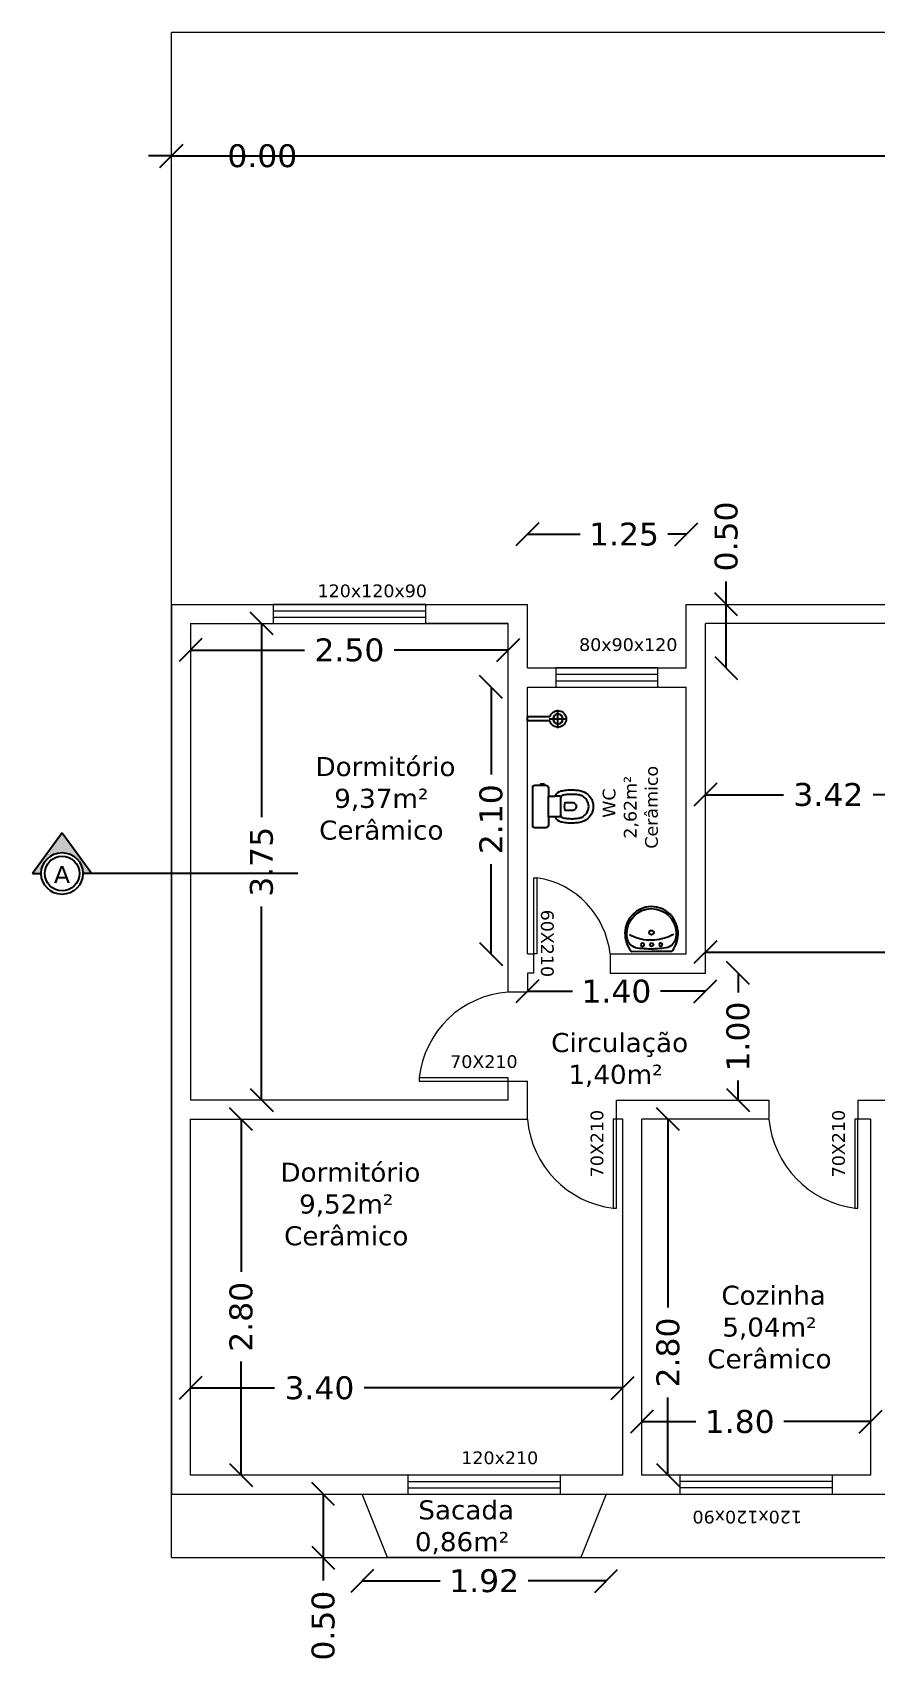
# Model space of a CAD drawing. Header units: millimetres. Extents: x 634 to 830, y -342 to -254.
# Drawn here: x 633.58 to 640.2, y -308.67 to -295.87 of the extents above; entities that cross this region are included whole.
import ezdxf
from ezdxf.enums import TextEntityAlignment as Align

# ---------------------------------------------------------------- set-up
doc = ezdxf.new("R2010")
doc.units = ezdxf.units.MM
doc.linetypes.add('HENRIQUE TRAÇO', pattern=[19.05, 12.7, -6.35])
for name, color, linetype in [('.PENA 03', 2, 'Continuous'), ('Auxiliar', 1, 'Continuous'), ('Camada1', 6, 'Continuous'), ('Camada2', 1, 'Continuous'), ('Camada3', 2, 'Continuous'), ('Camada4', 2, 'Continuous'), ('EQUIP', 7, 'Continuous'), ('EQUIP_I', 13, 'Continuous'), ('ESQUADRIA', 2, 'Continuous'), ('PAREDE', 6, 'Continuous'), ('SIMBOLOS', 2, 'Continuous')]:
    doc.layers.add(name, color=color, linetype=linetype)
doc.styles.add('HEN 70', font='verdana.ttf', dxfattribs={"height": 0.126})
doc.styles.add('REGUA60', font='romansx2.shx', dxfattribs={"width": 1.4})
doc.styles.get("Standard").update_dxf_attribs({"font": 'verdana.ttf'})
doc.dimstyles.get("Standard").update_dxf_attribs({"dimtxt": 0.18, "dimasz": 0.18, "dimexe": 0.18, "dimexo": 0.0625, "dimgap": 0.09, "dimtad": 0, "dimzin": 0, "dimdsep": 46, "dimtxsty": 'Standard', "dimblk": 'OBLIQUE', "dimcen": 0.09, "dimse1": 1, "dimse2": 1, "dimadec": 0, "dimazin": 0, "dimtfac": 1, "dimtofl": 0, "dimtmove": 0, "dimatfit": 3, "dimldrblk": 'OBLIQUE', "dimfxl": 0, "dimtolj": 1, "dimtzin": 0, "dimarcsym": 0})

# ---------------------------------------------------------------- blocks, each defined once
blk = doc.blocks.new('_Oblique')
at = {"color": 0, "linetype": 'ByBlock', "lineweight": -2}
blk.add_line((-0.5, -0.5), (0.5, 0.5), dxfattribs=at)
blk = doc.blocks.new('*D319')
at = {"layer": 'Camada3', "color": 0, "lineweight": -2, "transparency": 16777216}
for p, q in [((634.821, -300.732), (635.718, -300.732)), ((637.321, -300.732), (636.424, -300.732))]:
    blk.add_line(p, q, dxfattribs=at)
at = {"layer": 'Defpoints', "color": 0, "lineweight": 0, "transparency": 16777216}
for p in [(634.821, -300.523), (637.321, -300.523), (637.321, -300.732)]:
    blk.add_point(p, dxfattribs=at)
at = {"layer": 'Camada3', "color": 0, "lineweight": -2, "transparency": 16777216, "xscale": 0.18, "yscale": 0.18, "zscale": 0.18, "rotation": 180}
blk.add_blockref('_Oblique', (634.821, -300.732), dxfattribs=at)
at = {"layer": 'Camada3', "color": 0, "lineweight": -2, "transparency": 16777216, "xscale": 0.18, "yscale": 0.18, "zscale": 0.18}
blk.add_blockref('_Oblique', (637.321, -300.732), dxfattribs=at)
at = {"layer": 'Camada3', "color": 0, "lineweight": 0, "transparency": 16777216, "insert": (636.071, -300.732), "char_height": 0.18, "attachment_point": 5}
blk.add_mtext('\\A1;2.50', dxfattribs=at)
blk = doc.blocks.new('*D320')
at = {"layer": 'Camada3', "color": 0, "lineweight": -2, "transparency": 16777216}
for p, q in [((635.38, -300.523), (635.38, -302.046)), ((635.38, -304.273), (635.38, -302.75))]:
    blk.add_line(p, q, dxfattribs=at)
at = {"layer": 'Defpoints', "color": 0, "lineweight": 0, "transparency": 16777216}
for p in [(634.821, -300.523), (635.38, -300.523), (634.821, -304.273)]:
    blk.add_point(p, dxfattribs=at)
at = {"layer": 'Camada3', "color": 0, "lineweight": -2, "transparency": 16777216, "xscale": 0.18, "yscale": 0.18, "zscale": 0.18}
for p, rotation in [((635.38, -300.523), 90), ((635.38, -304.273), 270)]:
    blk.add_blockref('_Oblique', p, dxfattribs=dict(at, rotation=rotation))
at = {"layer": 'Camada3', "color": 0, "lineweight": 0, "transparency": 16777216, "insert": (635.38, -302.398), "char_height": 0.18, "attachment_point": 5, "rotation": 90}
blk.add_mtext('\\A1;3.75', dxfattribs=at)
blk = doc.blocks.new('*D321')
at = {"layer": 'Camada3', "color": 0, "lineweight": -2, "transparency": 16777216}
for p, q in [((635.219, -304.423), (635.219, -305.625)), ((635.219, -307.223), (635.219, -306.331))]:
    blk.add_line(p, q, dxfattribs=at)
at = {"layer": 'Defpoints', "color": 0, "lineweight": 0, "transparency": 16777216}
for p in [(634.821, -304.423), (634.821, -307.223), (635.219, -307.223)]:
    blk.add_point(p, dxfattribs=at)
at = {"layer": 'Camada3', "color": 0, "lineweight": -2, "transparency": 16777216, "xscale": 0.18, "yscale": 0.18, "zscale": 0.18}
for p, rotation in [((635.219, -304.423), 90), ((635.219, -307.223), 270)]:
    blk.add_blockref('_Oblique', p, dxfattribs=dict(at, rotation=rotation))
at = {"layer": 'Camada3', "color": 0, "lineweight": 0, "transparency": 16777216, "insert": (635.219, -305.978), "char_height": 0.18, "attachment_point": 5, "rotation": 90}
blk.add_mtext('\\A1;2.80', dxfattribs=at)
blk = doc.blocks.new('*D274')
at = {"layer": 'Camada3', "color": 0, "lineweight": -2, "transparency": 16777216}
for p, q in [((634.821, -306.538), (635.482, -306.538)), ((638.221, -306.538), (636.188, -306.538))]:
    blk.add_line(p, q, dxfattribs=at)
at = {"layer": 'Defpoints', "color": 0, "lineweight": 0, "transparency": 16777216}
for p in [(634.821, -306.538), (634.821, -307.223), (638.221, -307.223)]:
    blk.add_point(p, dxfattribs=at)
at = {"layer": 'Camada3', "color": 0, "lineweight": -2, "transparency": 16777216, "xscale": 0.18, "yscale": 0.18, "zscale": 0.18, "rotation": 180}
blk.add_blockref('_Oblique', (634.821, -306.538), dxfattribs=at)
at = {"layer": 'Camada3', "color": 0, "lineweight": -2, "transparency": 16777216, "xscale": 0.18, "yscale": 0.18, "zscale": 0.18}
blk.add_blockref('_Oblique', (638.221, -306.538), dxfattribs=at)
at = {"layer": 'Camada3', "color": 0, "lineweight": 0, "transparency": 16777216, "insert": (635.835, -306.538), "char_height": 0.18, "attachment_point": 5}
blk.add_mtext('\\A1;3.40', dxfattribs=at)
blk = doc.blocks.new('*D322')
at = {"layer": 'Camada3', "color": 0, "lineweight": -2, "transparency": 16777216}
for p, q in [((639.035, -300.373), (639.035, -300.193)), ((639.035, -300.873), (639.035, -300.373))]:
    blk.add_line(p, q, dxfattribs=at)
at = {"layer": 'Defpoints', "color": 0, "lineweight": 0, "transparency": 16777216}
for p in [(638.721, -300.373), (639.035, -300.373), (638.721, -300.873)]:
    blk.add_point(p, dxfattribs=at)
at = {"layer": 'Camada3', "color": 0, "lineweight": -2, "transparency": 16777216, "xscale": 0.18, "yscale": 0.18, "zscale": 0.18}
for p, rotation in [((639.035, -300.373), 90), ((639.035, -300.873), 270)]:
    blk.add_blockref('_Oblique', p, dxfattribs=dict(at, rotation=rotation))
at = {"layer": 'Camada3', "color": 0, "lineweight": 0, "transparency": 16777216, "insert": (639.035, -299.838), "char_height": 0.18, "attachment_point": 5, "rotation": 90}
blk.add_mtext('\\A1;0.50', dxfattribs=at)
blk = doc.blocks.new('*D323')
at = {"layer": 'Camada3', "color": 0, "lineweight": -2, "transparency": 16777216}
for p, q in [((637.471, -299.821), (637.886, -299.821)), ((638.721, -299.821), (638.577, -299.821))]:
    blk.add_line(p, q, dxfattribs=at)
at = {"layer": 'Defpoints', "color": 0, "lineweight": 0, "transparency": 16777216}
for p in [(638.721, -299.821), (637.471, -301.023), (638.721, -301.023)]:
    blk.add_point(p, dxfattribs=at)
at = {"layer": 'Camada3', "color": 0, "lineweight": -2, "transparency": 16777216, "xscale": 0.18, "yscale": 0.18, "zscale": 0.18, "rotation": 180}
blk.add_blockref('_Oblique', (637.471, -299.821), dxfattribs=at)
at = {"layer": 'Camada3', "color": 0, "lineweight": -2, "transparency": 16777216, "xscale": 0.18, "yscale": 0.18, "zscale": 0.18}
blk.add_blockref('_Oblique', (638.721, -299.821), dxfattribs=at)
at = {"layer": 'Camada3', "color": 0, "lineweight": 0, "transparency": 16777216, "insert": (638.231, -299.821), "char_height": 0.18, "attachment_point": 5}
blk.add_mtext('\\A1;1.25', dxfattribs=at)
blk = doc.blocks.new('*D324')
at = {"layer": 'Camada3', "color": 0, "lineweight": -2, "transparency": 16777216}
for p, q in [((637.185, -301.023), (637.185, -301.71)), ((637.185, -303.123), (637.185, -302.417))]:
    blk.add_line(p, q, dxfattribs=at)
at = {"layer": 'Defpoints', "color": 0, "lineweight": 0, "transparency": 16777216}
for p in [(638.721, -301.023), (637.185, -303.123), (638.721, -303.123)]:
    blk.add_point(p, dxfattribs=at)
at = {"layer": 'Camada3', "color": 0, "lineweight": -2, "transparency": 16777216, "xscale": 0.18, "yscale": 0.18, "zscale": 0.18}
for p, rotation in [((637.185, -301.023), 90), ((637.185, -303.123), 270)]:
    blk.add_blockref('_Oblique', p, dxfattribs=dict(at, rotation=rotation))
at = {"layer": 'Camada3', "color": 0, "lineweight": 0, "transparency": 16777216, "insert": (637.185, -302.063), "char_height": 0.18, "attachment_point": 5, "rotation": 90}
blk.add_mtext('\\A1;2.10', dxfattribs=at)
blk = doc.blocks.new('*D325')
at = {"layer": 'Camada3', "color": 0, "lineweight": -2, "transparency": 16777216}
for p, q in [((638.871, -301.87), (639.485, -301.87)), ((642.291, -301.87), (640.191, -301.87))]:
    blk.add_line(p, q, dxfattribs=at)
at = {"layer": 'Defpoints', "color": 0, "lineweight": 0, "transparency": 16777216}
for p in [(638.871, -300.523), (642.291, -300.523), (642.291, -301.87)]:
    blk.add_point(p, dxfattribs=at)
at = {"layer": 'Camada3', "color": 0, "lineweight": -2, "transparency": 16777216, "xscale": 0.18, "yscale": 0.18, "zscale": 0.18, "rotation": 180}
blk.add_blockref('_Oblique', (638.871, -301.87), dxfattribs=at)
at = {"layer": 'Camada3', "color": 0, "lineweight": -2, "transparency": 16777216, "xscale": 0.18, "yscale": 0.18, "zscale": 0.18}
blk.add_blockref('_Oblique', (642.291, -301.87), dxfattribs=at)
at = {"layer": 'Camada3', "color": 0, "lineweight": 0, "transparency": 16777216, "insert": (639.838, -301.87), "char_height": 0.18, "attachment_point": 5}
blk.add_mtext('\\A1;3.42', dxfattribs=at)
blk = doc.blocks.new('*D276')
at = {"layer": 'Camada3', "color": 0, "lineweight": -2, "transparency": 16777216}
for p, q in [((638.577, -304.423), (638.577, -305.906)), ((638.577, -307.223), (638.577, -306.612))]:
    blk.add_line(p, q, dxfattribs=at)
at = {"layer": 'Defpoints', "color": 0, "lineweight": 0, "transparency": 16777216}
for p in [(640.171, -304.423), (638.577, -307.223), (640.171, -307.223)]:
    blk.add_point(p, dxfattribs=at)
at = {"layer": 'Camada3', "color": 0, "lineweight": -2, "transparency": 16777216, "xscale": 0.18, "yscale": 0.18, "zscale": 0.18}
for p, rotation in [((638.577, -304.423), 90), ((638.577, -307.223), 270)]:
    blk.add_blockref('_Oblique', p, dxfattribs=dict(at, rotation=rotation))
at = {"layer": 'Camada3', "color": 0, "lineweight": 0, "transparency": 16777216, "insert": (638.577, -306.259), "char_height": 0.18, "attachment_point": 5, "rotation": 90}
blk.add_mtext('\\A1;2.80', dxfattribs=at)
blk = doc.blocks.new('*D277')
at = {"layer": 'Camada3', "color": 0, "lineweight": -2, "transparency": 16777216}
for p, q in [((638.371, -306.803), (638.795, -306.803)), ((640.171, -306.803), (639.487, -306.803))]:
    blk.add_line(p, q, dxfattribs=at)
at = {"layer": 'Defpoints', "color": 0, "lineweight": 0, "transparency": 16777216}
for p in [(640.171, -306.803), (638.371, -307.223), (640.171, -307.223)]:
    blk.add_point(p, dxfattribs=at)
at = {"layer": 'Camada3', "color": 0, "lineweight": -2, "transparency": 16777216, "xscale": 0.18, "yscale": 0.18, "zscale": 0.18, "rotation": 180}
blk.add_blockref('_Oblique', (638.371, -306.803), dxfattribs=at)
at = {"layer": 'Camada3', "color": 0, "lineweight": -2, "transparency": 16777216, "xscale": 0.18, "yscale": 0.18, "zscale": 0.18}
blk.add_blockref('_Oblique', (640.171, -306.803), dxfattribs=at)
at = {"layer": 'Camada3', "color": 0, "lineweight": 0, "transparency": 16777216, "insert": (639.141, -306.803), "char_height": 0.18, "attachment_point": 5}
blk.add_mtext('\\A1;1.80', dxfattribs=at)
blk = doc.blocks.new('SAL91CS2')
at = {"layer": 'EQUIP', "color": 0, "linetype": 'ByBlock'}
blk.add_lwpolyline([(0, -46.5, -0.404815), (-27.6, -19.6, -0.176085), (-21.5, -0.4, -0.232056), (-20.7, 0), (0, 0), (20.7, 0, -0.232056), (21.5, -0.4, -0.176085), (27.6, -19.6, -0.404715), (0, -46.5)], format="xyb", dxfattribs=at)
at = {"layer": 'EQUIP_I'}
for points in [[(0, -44.4, 0.404815), (25.6, -19.5, 0.074583), (25, -12.5, 0.158422), (21.3, -6.5, 0.150216), (15, -3.5, 0.021002), (6, -2.5, 0.008328), (0, -2.3, 0.008328), (-6, -2.5, 0.021002), (-15, -3.5, 0.150216), (-21.3, -6.5, 0.158422), (-25, -12.5, 0.074583), (-25.6, -19.5, 0.404815)], [(0, -8.7, 1), (0, -5.1, 1)], [(0, -21.8, 1), (0, -17.2, 1)]]:
    blk.add_lwpolyline(points, format="xyb", close=True, dxfattribs=at)
blk.add_lwpolyline([(22.8, -17.5, 0.040596), (21, -16.5, 0.125199), (0, -11.5, 0.125199), (-21, -16.5, 0.040596), (-22.8, -17.5)], format="xyb", dxfattribs=at)
for centre in [(-9.5, -6.9), (9.5, -6.9)]:
    blk.add_circle(centre, 1.75, dxfattribs=at)
blk = doc.blocks.new('SAC313S2')
at = {"layer": 'EQUIP', "color": 0, "linetype": 'ByBlock'}
blk.add_lwpolyline([(-23.6, -13.7), (-23.6, -16, 0.415363), (-20.8, -19), (-11.5, -19), (-11.5, -25.6, -0.230445), (-12.4, -27, 0.23338), (-17.3, -33, 0.01224), (-17.8, -36, 0.012146), (-18.2, -39, 0.027041), (-18.4, -46, 0.02486), (-18, -52, 0.024258), (-17.5, -55, 0.054364), (-15.9, -59, 0.124881), (-10, -65.6, 0.148509), (0, -68.7, 0.148509), (10, -65.6, 0.124881), (15.9, -59, 0.054364), (17.4, -55, 0.024258), (18, -52, 0.02486), (18.4, -46, 0.027041), (18.2, -39, 0.012146), (17.8, -36, 0.01224), (17.2, -33, 0.23338), (12.4, -27, -0.230445), (11.5, -25.6), (11.5, -19), (20.8, -19, 0.415363), (23.6, -16), (23.6, -3.8, 0.416486), (21.2, -1.5), (0, -1.5), (-21.2, -1.5, 0.416486), (-23.6, -3.8), (-23.6, -10.7), (-23.7, -10.7), (-23.7, -10.5), (-25.3, -10.5), (-25.3, -14), (-23.7, -14), (-23.7, -13.7)], format="xyb", close=True, dxfattribs=at)
at = {"layer": 'EQUIP_I'}
for p, q in [((0, -19), (-11.5, -19)), ((11.5, -19), (0, -19))]:
    blk.add_line(p, q, dxfattribs=at)
for points in [[(-23.7, -13.7), (-23.7, -10.7)], [(-11.5, -31.8), (-11.5, -25.6)], [(10.5, -32.5), (10.4, -32.6), (0, -32.6), (-10.4, -32.6), (-10.5, -32.5)], [(11.5, -31.8), (11.5, -25.6)]]:
    blk.add_lwpolyline(points, dxfattribs=at)
for points in [[(-23.6, -10.7), (-23.6, -13.7, 0.415363)], [(10.3, -32.6, -0.294455), (12.3, -34, -0.039934), (12.9, -36.8, -0.011944), (13.2, -39.5, -0.026776), (13.5, -45.9, -0.024689), (13, -51.4, -0.023307), (12.6, -53.8, -0.058725), (11.3, -57, -0.118027), (7.2, -61.5, -0.148338), (0, -63.6, -0.148338), (-7.2, -61.5, -0.118027), (-11.3, -57, -0.058725), (-12.6, -53.8, -0.023307), (-13, -51.4, -0.024689), (-13.5, -45.9, -0.026776), (-13.2, -39.5, -0.011944), (-12.9, -36.8, -0.039934), (-12.3, -34, -0.294455), (-10.3, -32.6)]]:
    blk.add_lwpolyline(points, format="xyb", dxfattribs=at)
blk.add_lwpolyline([(2.6, -49, 0.226513), (4.5, -45.5), (4.5, -37.6, 0.186813), (-4.6, -37.6), (-4.6, -45.5, 0.226513), (-2.6, -49, 0.326923)], format="xyb", close=True, dxfattribs=at)
for centre, start, end in [((-10.7, -31.7), 186.191, 278.2537), ((10.7, -31.7), 261.7463, 353.809)]:
    blk.add_arc(centre, 0.842, start, end, dxfattribs=at)
blk = doc.blocks.new('SACHS__2')
at = {"layer": 'EQUIP', "color": 0, "linetype": 'ByBlock'}
for p, q in [((27.3, 2.4), (0, 2.4)), ((0, 2.4), (0, -2.4)), ((27.3, -2.4), (0, -2.4))]:
    blk.add_line(p, q, dxfattribs=at)
blk.add_arc((37, 0), 10, 193.8865, 166.1135, dxfattribs=at)
at = {"layer": 'EQUIP_I'}
for p, q in [((26.6, 0), (48.2, 0)), ((37, 11.2), (37, -11.2))]:
    blk.add_line(p, q, dxfattribs=at)
blk.add_circle((37, 0), 6, dxfattribs=at)
blk = doc.blocks.new('*D327')
at = {"layer": 'Camada3', "color": 0, "lineweight": -2, "transparency": 16777216}
for p, q in [((637.471, -303.417), (637.825, -303.417)), ((638.871, -303.417), (638.517, -303.417))]:
    blk.add_line(p, q, dxfattribs=at)
at = {"layer": 'Defpoints', "color": 0, "lineweight": 0, "transparency": 16777216}
for p in [(637.471, -303.273), (638.871, -303.273), (638.871, -303.417)]:
    blk.add_point(p, dxfattribs=at)
at = {"layer": 'Camada3', "color": 0, "lineweight": -2, "transparency": 16777216, "xscale": 0.18, "yscale": 0.18, "zscale": 0.18, "rotation": 180}
blk.add_blockref('_Oblique', (637.471, -303.417), dxfattribs=at)
at = {"layer": 'Camada3', "color": 0, "lineweight": -2, "transparency": 16777216, "xscale": 0.18, "yscale": 0.18, "zscale": 0.18}
blk.add_blockref('_Oblique', (638.871, -303.417), dxfattribs=at)
at = {"layer": 'Camada3', "color": 0, "lineweight": 0, "transparency": 16777216, "insert": (638.171, -303.417), "char_height": 0.18, "attachment_point": 5}
blk.add_mtext('\\A1;1.40', dxfattribs=at)
blk = doc.blocks.new('*D328')
at = {"layer": 'Camada3', "color": 0, "lineweight": -2, "transparency": 16777216}
for p, q in [((639.128, -303.273), (639.128, -303.427)), ((639.128, -304.273), (639.128, -304.119))]:
    blk.add_line(p, q, dxfattribs=at)
at = {"layer": 'Defpoints', "color": 0, "lineweight": 0, "transparency": 16777216}
for p in [(638.871, -303.273), (638.871, -304.273), (639.128, -304.273)]:
    blk.add_point(p, dxfattribs=at)
at = {"layer": 'Camada3', "color": 0, "lineweight": -2, "transparency": 16777216, "xscale": 0.18, "yscale": 0.18, "zscale": 0.18}
for p, rotation in [((639.128, -303.273), 90), ((639.128, -304.273), 270)]:
    blk.add_blockref('_Oblique', p, dxfattribs=dict(at, rotation=rotation))
at = {"layer": 'Camada3', "color": 0, "lineweight": 0, "transparency": 16777216, "insert": (639.128, -303.773), "char_height": 0.18, "attachment_point": 5, "rotation": 90}
blk.add_mtext('\\A1;1.00', dxfattribs=at)
blk = doc.blocks.new('*D331')
at = {"layer": 'Camada3', "color": 0, "lineweight": -2, "transparency": 16777216}
for p, q in [((638.871, -303.109), (640.588, -303.109)), ((643.021, -303.109), (641.304, -303.109))]:
    blk.add_line(p, q, dxfattribs=at)
at = {"layer": 'Defpoints', "color": 0, "lineweight": 0, "transparency": 16777216}
for p in [(643.021, -303.109), (638.871, -303.273), (643.021, -303.373)]:
    blk.add_point(p, dxfattribs=at)
at = {"layer": 'Camada3', "color": 0, "lineweight": -2, "transparency": 16777216, "xscale": 0.18, "yscale": 0.18, "zscale": 0.18, "rotation": 180}
blk.add_blockref('_Oblique', (638.871, -303.109), dxfattribs=at)
at = {"layer": 'Camada3', "color": 0, "lineweight": -2, "transparency": 16777216, "xscale": 0.18, "yscale": 0.18, "zscale": 0.18}
blk.add_blockref('_Oblique', (643.021, -303.109), dxfattribs=at)
at = {"layer": 'Camada3', "color": 0, "lineweight": 0, "transparency": 16777216, "insert": (640.946, -303.109), "char_height": 0.18, "attachment_point": 5}
blk.add_mtext('\\A1;4.15', dxfattribs=at)
blk = doc.blocks.new('*D334')
at = {"layer": 'Camada3', "color": 0, "lineweight": -2, "transparency": 16777216}
for p, q in [((636.171, -308.056), (636.785, -308.056)), ((638.091, -308.056), (637.477, -308.056))]:
    blk.add_line(p, q, dxfattribs=at)
at = {"layer": 'Defpoints', "color": 0, "lineweight": 0, "transparency": 16777216}
for p in [(636.171, -307.373), (638.091, -307.373), (638.091, -308.056)]:
    blk.add_point(p, dxfattribs=at)
at = {"layer": 'Camada3', "color": 0, "lineweight": -2, "transparency": 16777216, "xscale": 0.18, "yscale": 0.18, "zscale": 0.18, "rotation": 180}
blk.add_blockref('_Oblique', (636.171, -308.056), dxfattribs=at)
at = {"layer": 'Camada3', "color": 0, "lineweight": -2, "transparency": 16777216, "xscale": 0.18, "yscale": 0.18, "zscale": 0.18}
blk.add_blockref('_Oblique', (638.091, -308.056), dxfattribs=at)
at = {"layer": 'Camada3', "color": 0, "lineweight": 0, "transparency": 16777216, "insert": (637.131, -308.056), "char_height": 0.18, "attachment_point": 5}
blk.add_mtext('\\A1;1.92', dxfattribs=at)
blk = doc.blocks.new('*D335')
at = {"layer": 'Camada3', "color": 0, "lineweight": -2, "transparency": 16777216}
for p, q in [((635.865, -307.373), (635.865, -307.873)), ((635.865, -307.873), (635.865, -308.053))]:
    blk.add_line(p, q, dxfattribs=at)
at = {"layer": 'Defpoints', "color": 0, "lineweight": 0, "transparency": 16777216}
for p in [(638.091, -307.373), (635.865, -307.873), (638.091, -307.873)]:
    blk.add_point(p, dxfattribs=at)
at = {"layer": 'Camada3', "color": 0, "lineweight": -2, "transparency": 16777216, "xscale": 0.18, "yscale": 0.18, "zscale": 0.18}
for p, rotation in [((635.865, -307.373), 90), ((635.865, -307.873), 270)]:
    blk.add_blockref('_Oblique', p, dxfattribs=dict(at, rotation=rotation))
at = {"layer": 'Camada3', "color": 0, "lineweight": 0, "transparency": 16777216, "insert": (635.865, -308.408), "char_height": 0.18, "attachment_point": 5, "rotation": 90}
blk.add_mtext('\\A1;0.50', dxfattribs=at)
blk = doc.blocks.new('tftft')
at = {"layer": '.PENA 03'}
blk.add_hatch(color=254, dxfattribs=at).paths.add_polyline_path([(1951.331, -538.524), (1951.097, -538.204), (1951.168, -538.204, 0.414214), (1951.332, -538.368, 0.414214), (1951.496, -538.204), (1951.565, -538.204)])
at = {"layer": 'SIMBOLOS', "color": 210, "linetype": 'HENRIQUE TRAÇO'}
blk.add_line((1949.477, -538.204), (1951.168, -538.204), dxfattribs=at)
at = {"layer": 'SIMBOLOS', "color": 3}
for q in [(1951.097, -538.204), (1951.565, -538.204)]:
    blk.add_line((1951.331, -538.524), q, dxfattribs=at)
at = {"layer": 'SIMBOLOS', "color": 210}
blk.add_line((1951.565, -538.204), (1951.496, -538.204), dxfattribs=at)
at = {"layer": 'SIMBOLOS', "color": 3}
for radius in [0.164, 0.136]:
    blk.add_circle((1951.332, -538.204), radius, dxfattribs=at)
at = {"layer": 'SIMBOLOS', "color": 3, "style": 'HEN 70'}
blk.add_attdef('A', text='', height=0.136, dxfattribs=at).set_placement((1951.333, -538.264), align=Align.CENTER)
blk = doc.blocks.new('*D384')
at = {"layer": 'Camada3', "color": 0, "lineweight": -2, "transparency": 16777216}
for q in [(634.491, -296.844), (635.031, -296.844)]:
    blk.add_line((634.671, -296.844), q, dxfattribs=at)
at = {"layer": 'Defpoints', "color": 0, "lineweight": 0, "transparency": 16777216}
for p in [(634.671, -295.873), (634.671, -295.873), (634.671, -296.844)]:
    blk.add_point(p, dxfattribs=at)
at = {"layer": 'Camada3', "color": 0, "lineweight": -2, "transparency": 16777216, "xscale": 0.18, "yscale": 0.18, "zscale": 0.18}
blk.add_blockref('_Oblique', (634.671, -296.844), dxfattribs=at)
at = {"layer": 'Camada3', "color": 0, "lineweight": -2, "transparency": 16777216, "xscale": 0.18, "yscale": 0.18, "zscale": 0.18, "rotation": 180}
blk.add_blockref('_Oblique', (634.671, -296.844), dxfattribs=at)
at = {"layer": 'Camada3', "color": 0, "lineweight": 0, "transparency": 16777216, "insert": (635.386, -296.844), "char_height": 0.18, "attachment_point": 5}
blk.add_mtext('\\A1;0.00', dxfattribs=at)
blk = doc.blocks.new('*D385')
at = {"layer": 'Camada3', "color": 0, "lineweight": -2, "transparency": 16777216}
for p, q in [((634.671, -296.844), (640.412, -296.844)), ((647.001, -296.844), (641.26, -296.844))]:
    blk.add_line(p, q, dxfattribs=at)
at = {"layer": 'Defpoints', "color": 0, "lineweight": 0, "transparency": 16777216}
for p in [(634.671, -295.873), (647.001, -296.844), (647.001, -299.173)]:
    blk.add_point(p, dxfattribs=at)
at = {"layer": 'Camada3', "color": 0, "lineweight": -2, "transparency": 16777216, "xscale": 0.18, "yscale": 0.18, "zscale": 0.18, "rotation": 180}
blk.add_blockref('_Oblique', (634.671, -296.844), dxfattribs=at)
at = {"layer": 'Camada3', "color": 0, "lineweight": -2, "transparency": 16777216, "xscale": 0.18, "yscale": 0.18, "zscale": 0.18}
blk.add_blockref('_Oblique', (647.001, -296.844), dxfattribs=at)
at = {"layer": 'Camada3', "color": 0, "lineweight": 0, "transparency": 16777216, "insert": (640.836, -296.844), "char_height": 0.18, "attachment_point": 5}
blk.add_mtext('\\A1;12.33', dxfattribs=at)

msp = doc.modelspace()

# ---------------------------------------------------------------- linework, layer by layer
at = {"layer": 'Auxiliar', "lineweight": 0}
for p in [(634.671, -307.873), (668.671, -295.873)]:
    msp.add_line(p, (634.671, -295.873), dxfattribs=at)
at = {"layer": 'Camada1', "lineweight": 0}
for p, q in [((634.821, -300.523), (634.821, -301.798)), ((639.371, -304.273), (639.371, -304.417)), ((640.071, -304.273), (640.071, -304.423)), ((640.171, -304.423), (640.071, -304.423)), ((640.171, -307.223), (638.371, -307.223))]:
    msp.add_line(p, q, dxfattribs=at)
at = {"layer": 'Camada2', "lineweight": 0}
for p, q in [((635.471, -300.373), (635.471, -300.523)), ((636.671, -300.373), (635.471, -300.373)), ((636.671, -300.523), (636.671, -300.373)), ((635.471, -300.423), (636.671, -300.423)), ((635.471, -300.473), (636.671, -300.473)), ((635.471, -300.523), (636.671, -300.523)), ((637.696, -300.873), (637.696, -301.023)), ((638.496, -300.873), (637.696, -300.873)), ((638.496, -301.023), (638.496, -300.873)), ((637.696, -300.923), (638.496, -300.923)), ((637.696, -300.973), (638.496, -300.973)), ((637.696, -301.023), (638.496, -301.023)), ((636.531, -307.223), (636.531, -307.373)), ((637.731, -307.223), (636.531, -307.223)), ((636.531, -307.273), (637.731, -307.273)), ((637.731, -307.373), (637.731, -307.223)), ((639.871, -307.223), (638.671, -307.223)), ((638.671, -307.223), (638.671, -307.373)), ((639.871, -307.273), (638.671, -307.273)), ((639.871, -307.373), (639.871, -307.223)), ((636.531, -307.323), (637.731, -307.323)), ((636.531, -307.373), (637.731, -307.373)), ((639.871, -307.323), (638.671, -307.323)), ((638.671, -307.373), (639.871, -307.373)), ((634.671, -307.873), (634.671, -307.873)), ((634.671, -307.873), (634.671, -307.873)), ((634.671, -307.873), (634.671, -307.873)), ((634.671, -307.873), (668.671, -307.873))]:
    msp.add_line(p, q, dxfattribs=at)
at = {"layer": 'Camada4', "lineweight": 0}
for p, q in [((637.521, -303.123), (637.521, -302.523)), ((637.521, -302.523), (637.546, -302.523)), ((637.546, -302.523), (637.546, -303.123)), ((637.546, -303.123), (637.521, -303.123)), ((637.321, -304.098), (636.621, -304.098)), ((636.621, -304.098), (636.621, -304.123)), ((636.621, -304.123), (637.321, -304.123)), ((637.321, -304.123), (637.321, -304.098)), ((638.171, -304.423), (638.146, -304.423)), ((638.146, -304.423), (638.146, -305.123)), ((638.171, -305.123), (638.171, -304.423)), ((640.071, -304.423), (640.046, -304.423)), ((640.046, -304.423), (640.046, -305.123)), ((640.071, -305.123), (640.071, -304.423)), ((638.146, -305.123), (638.171, -305.123)), ((640.046, -305.123), (640.071, -305.123))]:
    msp.add_line(p, q, dxfattribs=at)
for centre, radius, start, end in [((637.442, -303.199), 0.684, 6.3506, 81.2117), ((637.371, -304.176), 0.754, 93.8213, 174.0954), ((638.241, -304.356), 0.773, 184.9869, 262.9299), ((640.149, -304.348), 0.782, 185.5047, 262.4121)]:
    msp.add_arc(centre, radius, start, end, dxfattribs=at)
at = {"layer": 'PAREDE', "lineweight": 0}
for p, q in [((634.671, -300.373), (637.471, -300.373)), ((634.671, -307.373), (634.671, -300.373)), ((634.671, -300.373), (634.671, -307.373)), ((637.471, -300.873), (637.471, -300.373)), ((638.721, -300.873), (638.721, -300.373)), ((638.721, -300.373), (641.671, -300.373)), ((634.821, -300.523), (634.821, -304.273)), ((634.821, -300.523), (637.321, -300.523)), ((637.321, -300.523), (636.671, -300.523)), ((637.321, -303.423), (637.321, -300.523)), ((638.871, -303.273), (638.871, -300.523)), ((642.291, -300.523), (638.871, -300.523)), ((637.471, -300.873), (638.721, -300.873)), ((637.471, -303.123), (637.471, -301.023)), ((637.471, -301.023), (638.721, -301.023)), ((638.721, -303.123), (638.721, -301.023)), ((637.471, -303.123), (637.521, -303.123)), ((637.521, -303.273), (637.521, -303.123)), ((638.121, -303.123), (638.721, -303.123)), ((638.121, -303.123), (638.121, -303.273)), ((637.521, -303.273), (637.471, -303.273)), ((637.471, -303.273), (637.471, -303.423)), ((638.121, -303.273), (638.871, -303.273)), ((637.471, -303.423), (637.321, -303.423)), ((637.321, -304.273), (637.321, -304.123)), ((637.321, -304.123), (637.471, -304.123)), ((637.471, -304.423), (637.471, -304.123)), ((637.321, -304.273), (634.821, -304.273)), ((638.171, -304.273), (639.371, -304.273)), ((638.171, -304.423), (638.171, -304.273)), ((640.071, -304.273), (640.321, -304.273)), ((634.821, -304.423), (637.471, -304.423)), ((634.821, -307.223), (634.821, -304.423)), ((638.221, -304.423), (638.171, -304.423)), ((638.221, -307.223), (638.221, -304.423)), ((638.371, -307.223), (638.371, -304.423)), ((639.371, -304.423), (638.371, -304.423)), ((640.171, -304.423), (640.171, -307.223)), ((638.091, -307.223), (634.821, -307.223)), ((638.221, -307.223), (637.731, -307.223)), ((634.671, -307.373), (640.321, -307.373)), ((636.371, -307.873), (636.171, -307.373)), ((638.091, -307.373), (637.891, -307.873)), ((637.891, -307.873), (636.371, -307.873))]:
    msp.add_line(p, q, dxfattribs=at)

# ---------------------------------------------------------------- block references
at = {"layer": 'EQUIP'}
for name, p, xscale, yscale, zscale, rotation in [('SACHS__2', (637.471, -301.274), -0.0064874067356868, 0.0064874067356868, 0.0064874067357046, 180), ('SAC313S2', (637.502, -301.963), -0.0070955739020064, 0.0070955739020064, 0.0070955739020859, 90), ('SAL91CS2', (638.449, -303.102), -0.0075581623993019, 0.0075581623996186, 0.0075581623995171, 180.7049098096939)]:
    msp.add_blockref(name, p, dxfattribs=dict(at, xscale=xscale, yscale=yscale, zscale=zscale, rotation=rotation))
at = {"layer": 'PAREDE', "color": 1, "lineweight": 0}
ref = msp.add_blockref('tftft', (2585.143, -840.694), dxfattribs=dict(at, rotation=180))
ref.add_attrib('A', 'A', dxfattribs={"layer": 'SIMBOLOS', "color": 3, "height": 0.136, "style": 'HEN 70'}).set_placement((633.81, -302.566), align=Align.CENTER)

# ---------------------------------------------------------------- texts
at = {"layer": 'ESQUADRIA', "lineweight": 0, "style": 'REGUA60'}
for s, insert, char_height, attachment_point in [('{\\fVerdana|b0|i0|c0|p34;\\C4;120x120x90}', (636.681, -300.216), 0.1, 3), ('{\\fVerdana|b0|i0|c0|p34;\\C4;80x90x120}', (638.651, -300.639), 0.1, 3), ('{\\fVerdana|b0|i0|c0|p34;\\C4; Dormitório\\P\\C2;9,37m²\\PCerâmico}', (636.322, -301.9), 0.15, 5), ('{\\fVerdana|b0|i0|c0|p34;\\C4; Circulação\\P\\C2;1,40m²}', (638.164, -303.957), 0.15, 5), ('{\\fVerdana|b0|i0|c0|p34;\\C2;70X210}', (637.394, -304.022), 0.1, 9), ('{\\fVerdana|b0|i0|c0|p34;\\C4; Dormitório\\P\\C2;9,52m²\\PCerâmico}', (636.046, -305.092), 0.15, 5), ('{\\fVerdana|b0|i0|c0|p34;\\C4; Cozinha\\P\\C2;5,04m²\\PCerâmico}', (639.375, -306.06), 0.15, 5), ('{\\fVerdana|b0|i0|c0|p34;\\C4;120x210}', (637.556, -307.037), 0.1, 3), ('{\\fVerdana|b0|i0|c0|p34;\\C4; Sacada\\P\\C2;0,86m²}', (636.957, -307.634), 0.15, 5)]:
    msp.add_mtext(s, dxfattribs=dict(at, insert=insert, char_height=char_height, attachment_point=attachment_point))
for s, insert, char_height, attachment_point, rotation in [('{\\fVerdana|b0|i0|c0|p34;\\C4; \\H0.6667x;WC\\H1.5x;\\P\\H0.6667x;\\C2;2,62m²\\PCerâmico}', (638.281, -301.969), 0.15, 5, 90), ('{\\fVerdana|b0|i0|c0|p34;\\C2;60X210}', (637.576, -303.305), 0.1, 9, 270), ('{\\fVerdana|b0|i0|c0|p34;\\C2;70X210}', (638.07, -304.35), 0.1, 9, 90), ('{\\fVerdana|b0|i0|c0|p34;\\C2;70X210}', (639.97, -304.35), 0.1, 9, 90), ('{\\fVerdana|b0|i0|c0|p34;\\C4;120x120x90}', (638.77, -307.604), 0.1, 3, 180)]:
    msp.add_mtext(s, dxfattribs=dict(at, insert=insert, char_height=char_height, attachment_point=attachment_point, rotation=rotation))

# ---------------------------------------------------------------- dimensions: what is measured, and where the dimension line sits
at = {"layer": 'Camada3', "lineweight": 0}
for base, p1, p2, picture, middle in [((634.67110653, -296.844061565), (634.67110653, -295.87311941), (634.67110653, -295.87311941), '*D384', (635.385787524, -296.844061565)), ((647.001, -296.844), (634.671, -295.873), (647.001, -299.173), '*D385', (640.836, -296.844))]:
    dim = msp.add_linear_dim(base=base, p1=p1, p2=p2, dimstyle='Standard', dxfattribs=at)
    dim.commit()
    dim.dimension.update_dxf_attribs({"geometry": picture, "text_midpoint": middle})
for base, p1, p2, picture, middle in [((639.035, -300.373), (638.721, -300.873), (638.721, -300.373), '*D322', (639.035, -299.838)), ((637.185, -303.123), (638.721, -301.023), (638.721, -303.123), '*D324', (637.185, -302.063)), ((635.219, -307.223), (634.821, -304.423), (634.821, -307.223), '*D321', (635.219, -305.978)), ((638.577, -307.223), (640.171, -304.423), (640.171, -307.223), '*D276', (638.577, -306.259))]:
    dim = msp.add_linear_dim(base=base, p1=p1, p2=p2, angle=90, dimstyle='Standard', dxfattribs=at)
    dim.commit()
    dim.dimension.update_dxf_attribs({"geometry": picture, "text_midpoint": middle, "dimtype": 160})
for base, p1, p2, picture, middle in [((638.721, -299.821), (637.471, -301.023), (638.721, -301.023), '*D323', (638.231, -299.821)), ((637.321, -300.732), (634.821, -300.523), (637.321, -300.523), '*D319', (636.071, -300.732)), ((642.291, -301.87), (638.871, -300.523), (642.291, -300.523), '*D325', (639.838, -301.87)), ((634.821, -306.538), (638.221, -307.223), (634.821, -307.223), '*D274', (635.835, -306.538)), ((640.171, -306.803), (638.371, -307.223), (640.171, -307.223), '*D277', (639.141, -306.803))]:
    dim = msp.add_linear_dim(base=base, p1=p1, p2=p2, dimstyle='Standard', dxfattribs=at)
    dim.commit()
    dim.dimension.update_dxf_attribs({"geometry": picture, "text_midpoint": middle, "dimtype": 160})
dim = msp.add_linear_dim(base=(635.38, -300.523), p1=(634.821, -304.273), p2=(634.821, -300.523), angle=90, dimstyle='Standard', dxfattribs=at)
dim.commit()
dim.dimension.update_dxf_attribs({"geometry": '*D320', "text_midpoint": (635.38, -302.398)})
dim = msp.add_linear_dim(base=(643.021, -303.109), p1=(638.871, -303.273), p2=(643.021, -303.373), dimstyle='Standard', override={"dimfxl": 10, "dimfxlon": 1, "dimarcsym": 1}, dxfattribs=at)
dim.commit()
dim.dimension.update_dxf_attribs({"geometry": '*D331', "text_midpoint": (640.946, -303.109), "dimtype": 160})
for base, p1, p2, picture, middle in [((639.128, -304.273), (638.871, -303.273), (638.871, -304.273), '*D328', (639.128, -303.773)), ((635.865, -307.873), (638.091, -307.373), (638.091, -307.873), '*D335', (635.865, -308.408))]:
    dim = msp.add_linear_dim(base=base, p1=p1, p2=p2, angle=90, dimstyle='Standard', override={"dimfxl": 10, "dimfxlon": 1, "dimarcsym": 1}, dxfattribs=at)
    dim.commit()
    dim.dimension.update_dxf_attribs({"geometry": picture, "text_midpoint": middle})
for base, p1, p2, picture, middle in [((638.871, -303.417), (637.471, -303.273), (638.871, -303.273), '*D327', (638.171, -303.417)), ((638.091, -308.056), (636.171, -307.373), (638.091, -307.373), '*D334', (637.131, -308.056))]:
    dim = msp.add_linear_dim(base=base, p1=p1, p2=p2, dimstyle='Standard', override={"dimfxl": 10, "dimfxlon": 1, "dimarcsym": 1}, dxfattribs=at)
    dim.commit()
    dim.dimension.update_dxf_attribs({"geometry": picture, "text_midpoint": middle})

doc.saveas('drawing.dxf')
